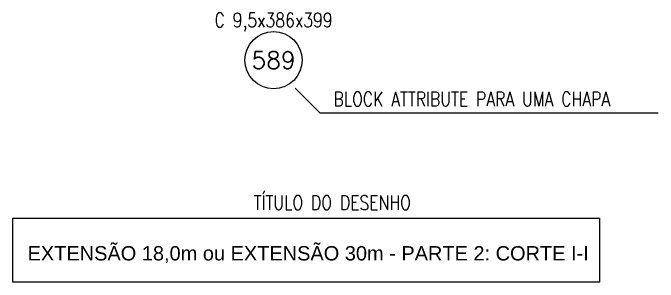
# Model space of a CAD drawing. Header units: millimetres. Extents: x 642 to 6047, y 406 to 2269.
# Drawn here: x 642 to 2335, y 406 to 1111 of the extents above; entities that cross this region are included whole.
import ezdxf
from ezdxf.enums import TextEntityAlignment as Align

# ---------------------------------------------------------------- set-up
doc = ezdxf.new("R2010")
doc.units = ezdxf.units.MM
doc.header["$LTSCALE"] = 10
for name, color, linetype in [('2', 2, 'Continuous'), ('4', 4, 'Continuous'), ('TEXTO', 3, 'Continuous'), ('TEXTO01', 7, 'Continuous')]:
    doc.layers.add(name, color=color, linetype=linetype)
doc.styles.add('120CL', font='arial.ttf', dxfattribs={"height": 3})
doc.styles.add('ROMANS', font='romans.shx', dxfattribs={"width": 0.8, "height": 37.5})

# ---------------------------------------------------------------- blocks, each defined once
blk = doc.blocks.new('GONTIJO PERFIL')
at = {"color": 3}
blk.add_circle((0, 0), 75, dxfattribs=at)
at = {"color": 4, "style": 'ROMANS'}
blk.add_attdef('POS.', text='', height=45, dxfattribs=at).set_placement((0, 0), align=Align.MIDDLE_CENTER)
at = {"color": 4, "style": 'ROMANS', "flags": 1}
for tag, p in [('COMP.', (40.5, -36.8)), ('PERFIL', (40.5, -28.8)), ('LARG.', (40.5, -32.8)), ('QUANT.', (40.5, -40.8)), ('REC.', (40.5, -44.8)), ('DOB.', (40.5, -49.1)), ('CHA.', (40.5, -53.8)), ('CJS', (40.5, -67.3)), ('ESQ.', (40.5, -58.6)), ('DEG.', (40.5, -63.1))]:
    blk.add_attdef(tag, p, '', height=3, dxfattribs=at)
at = {"color": 4, "style": 'ROMANS'}
blk.add_attdef('H', (70.1, -70.1), '', height=45, dxfattribs=at)

msp = doc.modelspace()

# ---------------------------------------------------------------- linework, layer by layer
at = {"layer": '2'}
for p, q in [((1448.7, 848), (1383, 913.7)), ((2335.2, 848), (1448.7, 848))]:
    msp.add_line(p, q, dxfattribs=at)
at = {"layer": '4'}
msp.add_lwpolyline([(641.9, 573.3), (2181.5, 573.3), (2181.5, 405.9), (641.9, 405.9)], close=True, dxfattribs=at)

# ---------------------------------------------------------------- block references
at = {"layer": 'TEXTO'}
msp.add_blockref('GONTIJO PERFIL', (1326, 987.3), dxfattribs=at).add_auto_attribs({'POS.': '589'})

# ---------------------------------------------------------------- texts
at = {"layer": '4', "style": 'ROMANS', "width": 0.8}
for s, p in [('BLOCK ATTRIBUTE PARA UMA CHAPA', (1483.1, 866.7)), ('TÍTULO DO DESENHO', (1273.8, 595.3))]:
    msp.add_text(s, height=37.5, dxfattribs=at).set_placement(p)
at = {"layer": 'TEXTO', "style": 'ROMANS', "width": 0.8}
msp.add_text('C 9,5x386x399', height=37.5, dxfattribs=at).set_placement((1326, 1062.3), align=Align.BOTTOM_CENTER)
at = {"layer": 'TEXTO01', "color": 3, "style": '120CL'}
msp.add_text('EXTENSÃO 18,0m ou EXTENSÃO 30m - PARTE 2: CORTE I-I', height=37.5, dxfattribs=at).set_placement((680.4, 462.5))

doc.saveas('drawing.dxf')
